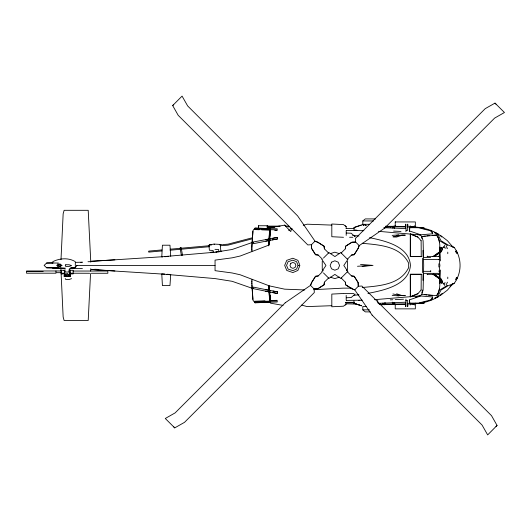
<?xml version="1.0" encoding="UTF-8"?>
<svg xmlns="http://www.w3.org/2000/svg" width="531" height="531" viewBox="0 0 531 531"><rect width="100%" height="100%" fill="white"/><g stroke="black" fill="none" stroke-linecap="round" stroke-linejoin="round"><path stroke-width="0.8" d="M258.557 227.241L258.557 226.783M258.557 226.206L258.557 225.748L267.312 225.748L267.312 226.876L274.255 227.095M267.312 225.748L268.447 226.12L280.056 226.113M393 227.646L393.006 226.744L385.406 226.936M405.77 227.248L405.77 224.148L405.777 226.246M455.605 279.605L456.414 277.6L456.74 277.388L457.277 278.091L456.142 279.877L457.277 277.66L457.277 278.091M268.693 245.846L268.706 244.074M421.123 290.125L421.249 274.182L410.251 274.182L410.277 296.915L417.804 293.829L421.116 290.032M251.847 249.915L251.86 248.601M407.682 227.248L407.728 225.244M443.777 284.331L443.797 283.242L445.263 282.817M422.935 280.348L423.088 273.896M405.936 231.682L406.036 228.609L383.82 227.68M409.335 231.549L409.481 227.666L418.547 227.739L430.449 230.786L432.101 232.551L432.48 233.733M60.999 259.672L63.149 213.827L64.118 210.309L88.206 210.309L90.781 262.128M90.542 273.584L88.206 320.492L64.118 320.492L63.149 316.974L61.078 272.768M90.662 271.129L90.781 268.673M442.31 293.291L437.776 297.187L436.694 295.714C442.688 286.879 437.962 275.343 439.92 265.4C437.962 255.451 442.688 243.921 436.694 235.08L437.776 233.613L441.812 236.999M438.865 267.027L438.865 263.774M439.714 283.74L440.358 272.284M269.775 241.054L270.007 237.941M270.12 236.381L270.471 229.83M252.942 231.363L251.873 245.183L251.847 251.077L252.139 250.778M268.706 243.012L268.912 240.57M269.044 238.937L269.662 231.602M148.766 251.608L148.72 252.112L161.895 250.937M441.334 247.758L440.312 251.561L433.269 256.533M442.038 283.036L442.19 281.45M267.053 226.06L267.02 226.425L279.797 226.425M255.026 301.834L254.96 302.478L277.202 302L277.268 301.475M324.421 282.134L324.129 284.762L317.81 288.745L314.086 288.944L310.529 285.386L311.584 282.592L315.52 276.326L318.175 276.001L322.357 271.819M345.309 248.866L345.601 246.238L351.92 242.255L355.644 242.056L359.202 245.614L358.146 248.408L354.217 254.674L351.555 254.999L347.314 259.234M253.008 288.745L253.406 287.118L269.927 290.45M265.493 291.187L277.209 293.517L277.6 291.891L272.994 291.028M439.436 288.652L438.579 292.462L436.568 295.714M374.455 299.683L420.3 295.873L421.813 294.234L423.107 290.032L423.685 265.4L423.107 240.762L421.813 236.56L420.3 234.928L378.49 231.337M421.826 292.833L422.703 290.032M432.48 297.068L432.101 298.243L430.449 300.015L418.547 303.062L409.481 303.128L409.361 299.949M407.702 305.617L407.682 303.553M310.529 285.386L311.624 282.552L315.606 276.233L318.235 275.941M359.202 245.614L358.106 248.442L354.124 254.767L351.495 255.059M445.994 248.196L443.797 247.559L444.679 245.368M299.663 266.124L297.878 270.458L292.86 272.556L286.767 270.458L284.682 265.4L286.767 260.336L292.86 258.239L297.878 260.336L299.663 264.677M298.083 265.4L296.55 269.091L292.86 270.624L288.094 269.091L286.561 265.4L288.094 261.703L292.86 260.177L296.55 261.703L298.083 265.4L299.962 265.4M52.184 263.144L52.854 261.644C59.777 258.166 68.519 257.542 75.309 261.644M446.086 284.928L447.467 282.173M441.142 251.322L441.845 250.008M220.883 251.687L220.272 244.871L219.582 244.386L214.086 244.087L209.287 244.884L208.962 245.475L209.393 250.26L213.104 250.466L213.263 252.092M61.437 265.4L60.461 266.688L59.133 266.688L58.41 265.4L59.133 264.106L60.461 264.106L61.437 265.4L62.16 265.4M450.042 286.242L454.27 283.242C461.997 272.781 461.997 258.013 454.27 247.552L451.675 246.039M407.416 303.818C417.837 304.396 428.384 302.431 437.491 297.174L440.929 290.112L447.978 285.824L454.27 283.242M46.635 267.783L58.41 267.783L56.97 265.4L58.41 263.018L46.635 263.018L44.126 265.4L46.635 267.783L65.605 268.208M277.6 291.891L265.805 289.687M321.826 271.587L325.961 265.493L321.826 259.387M347.931 259.387L343.796 265.48L347.931 271.587M346.438 270.803L347.4 269.482L347.4 261.312M180.314 249.55L181.204 248.74L181.011 247.771L180.215 247.904L180.255 248.601L180.892 249.723L180.314 249.55L181.423 255.517M76.988 265.4L75.309 267.644L70.736 268.255M453.235 283.335L447.394 290.132L440.358 295.535M430.508 300.592L432.161 298.794L432.732 296.995L420.751 295.993L409.567 299.816L409.713 303.765L409.713 302.212M328.609 253.055L324.368 248.813L324.036 246.145L317.77 242.216L314.983 241.16L311.425 244.718L307.814 244.937L178.197 115.32L172.675 105.556L182.067 96.104L187.649 105.928L297.632 215.911L315.042 241.227L317.817 242.262L324.136 246.251L324.428 248.873M351.489 275.934L354.117 276.226L358.106 282.552L358.246 286.216L361.916 286.063L491.533 415.68L497.056 425.444L487.664 434.896L482.082 425.072L372.098 315.089M60.833 265.646L60.129 266.376L59.14 266.131L58.861 265.155L59.565 264.418L60.554 264.664L61.025 265.692L60.693 264.524L59.512 264.232L58.669 265.108L59.001 266.277L60.182 266.569L61.025 265.692M323.479 258.053L328.543 252.988M285.266 302.743L175.111 412.899L165.28 418.488L174.726 427.886L184.503 422.351L314.299 292.554L314.14 288.884M341.128 253.048L345.362 248.813L345.688 246.152L351.96 242.216L355.644 242.056M328.603 277.952L324.368 282.187L324.043 284.848L317.77 288.784L314.086 288.944M384.464 228.257L494.62 118.101L504.45 112.512L495.005 103.114L485.228 108.649L355.431 238.446L355.591 242.116M341.187 278.012L347.374 271.819M341.121 277.945L345.362 282.187L345.694 284.855L351.96 288.784L354.748 289.84L358.306 286.282L358.146 282.592L354.217 276.326L351.555 276.001L347.314 271.759M172.675 105.556L173.723 104.574M496.007 426.426L497.056 425.444M345.216 305.026L346.192 304.137L343.497 306.201L331.815 306.772L331.815 294.081L343.497 293.504M355.173 294.068L351.15 297.566L346.331 297.772M369.443 224.308L362.806 224.308L363.655 225.323L362.806 224.308L362.806 220.942L365.295 218.918L375.596 218.918M359.148 245.674L384.524 228.204M285.207 302.796L310.582 285.326M340.975 252.437L334.888 256.573L328.782 252.437M328.782 278.536L334.869 274.408L340.975 278.536M440.697 249.225L441.128 248.296L442.057 248.296M433.754 256.533L440.796 251.979M440.425 289.581L447.474 285.3M70.517 268.513L69.037 269.363L71.592 268.255M69.037 271.168L70.517 270.312M69.037 274.773L70.026 274.208M457.277 252.71L457.277 253.141L456.142 250.924L457.277 252.71L456.74 253.413L455.943 252.457M66.269 274.912L64.377 275.695L64.377 270.478L64.915 270.392L63.986 270.412L64.377 270.478M417.857 293.663L410.483 296.69L410.463 274.408L421.236 274.408L420.784 274.427M252.822 242.282L232.147 249.49L215.055 252.212L162.446 256.732L91.425 261.338M356.945 230.202L353.971 229.896L353.971 227.547L361.525 224.905M71.592 278.642L69.037 279.498L65.778 279.498L65.227 278.543M415.395 297.241L420.691 295.488M353.971 227.547L361.525 225.091M330.163 253.692L334.829 252.179L339.488 253.692M339.488 277.102L334.829 278.616L330.163 277.102M435.161 297.845L437.491 297.174M303.247 225.277L307.144 224.201L331.822 225.098M434.869 297.991L437.776 297.187M285.618 226.618L287.935 226L289.01 226.856M252.417 237.762L227.998 244.16L222.755 244.585M252.417 238.764L227.998 245.163L220.358 245.734M288.545 230.262L289.893 229.916M80.891 262.566L82.411 262.188L75.375 262.367M438.639 259.712L439.608 259.48L423.546 259.48M392.94 236.839L400.772 235.147M253.008 242.056L267.312 239.295M265.493 239.614L277.288 237.423L277.6 238.91L272.23 239.919M265.805 241.114L277.6 238.91M268.845 239.01L270.379 238.718M272.682 238.286L277.288 237.423M270.691 240.204L253.406 243.683L253.088 242.196M286.322 226L284.643 225.131L270.432 227.64L269.29 244.937L240.178 256.028L232.147 257.827L215.055 260.124L215.055 270.671L232.147 272.974L240.178 274.773L269.29 285.857L284.643 289.169L304.728 289.939M68.107 276.465L70.384 275.496L67.57 276.259L63.986 275.496L66.269 276.465M69.846 270.325L70.384 270.412L70.384 276.352L63.986 276.352L64.915 276.379M70.384 276.352L69.455 276.379M358.963 294.805L353.374 295.369M367.93 293.397C383.813 290.278 408.83 285.313 410.443 265.4C408.996 246.052 385.008 240.888 369.563 237.656M393.644 226.412L395.25 226.179M421.813 236.56L436.694 235.08M422.968 236.355L425.331 236.036M426.904 235.824L429.267 235.512M362.919 225.091L364.883 224.852L366.264 225.436M392.343 226.412L395.588 226.06M362.222 287.517C378.975 285.884 400.261 284.935 408.658 267.611L408.658 263.19C400.261 245.866 378.975 244.91 362.222 243.278M358.432 300.446L359.918 300.294M396.617 235.379L398.748 235.173M148.72 251.11L161.895 249.935M170.132 249.205L209.652 245.687M219.535 244.811L222.004 244.585M170.132 250.207L209.652 246.689M164.729 256.732L168.513 256.407M385.599 304.363L392.827 304.303M392.177 235.379L399.04 234.894M221.699 251.229L216.88 251.535L216.987 252.464M357.496 266.277L371.468 265.4M91.179 261.259L114.915 259.838M392.827 226.498L385.599 226.432M313.688 289.687L343.165 288.141L351.801 288.141M432.499 235.286L436.568 235.08L438.175 237.689M390.305 299.862L392.774 299.743M395.237 299.623L403.467 299.232M251.873 285.16L252.948 300.194L255.099 302.843L269.662 302.172M378.059 303.36L406.036 302.192L405.936 299.119M264.969 300.818L254.389 301.243L254.316 301.635L277.116 300.904L277.182 300.32L269.854 300.619M362.222 300.168L346.305 300.4M88.007 261.73L91.312 261.624M405.883 303.858L394.221 304.044L394.221 303.108M46.635 263.018L53.233 262.865M331.822 305.703L307.144 306.599L301.688 305.093M380.727 304.588L404.761 304.363M379.227 304.455L383.11 304.442L383.11 303.54M257.044 228.569L258.624 228.569M268.082 228.556L269.662 228.549M385.599 304.144L394.267 304.13M380.448 304.535L384.384 304.529M362.806 220.942L373.585 220.942M395.23 226.817L395.23 221.938L415.342 221.938L415.342 227.666M395.23 221.938L395.595 221.938M267.02 227.434L274.208 227.434M419.497 227.646L424.07 227.646L424.07 228.98M406.407 230.328L407.682 230.328L407.702 224.148L407.728 226.246M393.657 237.018L396.617 237.018L401.582 235.399L405.345 235.147L401.582 234.894M349.597 237.264L352.836 237.264M441.128 248.913L440.232 248.913L440.232 248.296L441.161 248.296M427.462 256.081L427.077 256.466L438.878 256.466M438.878 256.081L438.493 256.466M162.459 256.931L161.776 256.931L162.42 245.209L169.966 245.209L170.71 256.274M423.499 257.449L430.648 257.449M360.503 264.425L373.008 265.4L362.056 266.376M56.97 265.4L58.41 265.4M76.371 265.4L215.055 265.4M71.499 267.644L75.309 267.644L75.309 262.467M58.244 267.943L52.642 268.022L64.49 268.255M70.092 270.279L73.159 270.279L73.132 273.266M26.55 270.969L61.257 270.969L61.257 273.2M73.132 271.042L107.839 271.042L107.839 273.266L91.252 273.266M423.546 271.321L430.661 271.321M43.137 271.414L26.55 271.414L26.55 273.2L55.961 273.2M61.257 272.675L55.961 272.675L55.961 270.969M61.171 273.213L65.008 273.213L65.008 272.595M89.666 273.266L69.322 273.213L69.322 272.595M423.499 273.352L439.502 273.352M61.171 273.903L65.008 273.903L65.008 274.52M73.159 273.903L69.322 273.903L69.322 274.52M438.878 274.335L427.077 274.335L427.462 274.713M438.878 274.713L438.493 274.335M66.906 274.885L67.47 274.885M441.128 281.881L440.232 281.881L440.232 282.505L441.161 282.505L440.697 281.576M343.929 293.537L354.011 293.623M405.77 300.473L407.682 300.473L407.702 306.652L407.728 303.161M345.947 302.318L354.223 302.312M345.754 302.458L354.542 302.451M345.628 302.783L354.622 302.776M421.66 303.155L424.07 303.155L424.07 301.814M419.497 303.155L424.07 303.155M345.628 303.778L356.434 304.13M358.292 304.542L358.976 304.542L358.976 305.013M366.602 306.487L362.806 306.487L362.806 309.858L365.295 311.883L370.426 311.883M362.806 309.858L369.443 309.858M385.599 226.657L394.267 226.664M345.947 228.483L354.223 228.489M290.537 228.675L292.043 228.675M346.305 230.401L363.854 230.7M264.139 302.239L269.662 302.252M385.698 226.259L404.761 226.438M70.557 268.321L82.411 268.613M405.883 226.943L394.221 226.757L394.221 227.693M407.416 226.976C417.837 226.405 428.384 228.37 437.491 233.627L440.929 240.689L447.978 244.97L454.27 247.552M94.624 269.277L97.93 269.383M259.274 229.75L254.389 229.558L254.316 229.166L277.116 229.896L277.182 230.481L274.739 230.381M261.717 229.85L270.671 230.215M346.331 233.029L351.15 233.235L355.173 236.733L354.535 236.361M420.784 256.367L421.236 256.393L410.463 256.393L410.483 234.111L417.857 237.131M268.852 228.589L255.099 227.958L252.948 230.607L251.873 247.486M393.59 231.098L400.998 231.45M343.497 237.297L331.815 236.72L331.815 224.022L343.497 224.6L346.192 226.657L346.192 228.124M436.694 295.714L421.813 294.234M432.499 295.515L428.484 295.183M209.287 244.884L211.511 245.003M214.936 249.338L218.646 249.543L218.885 252.252M213.98 252.212L211.564 252.079L211.657 252.583L210.787 252.729L210.688 252.225M352.591 235.379L358.963 235.99M382.911 304.701L380.694 304.648L380.694 303.825M91.179 269.542L162.446 274.069L215.055 278.583L232.147 281.311L252.822 288.512M91.425 269.463L114.915 270.956M392.177 295.422L399.04 295.906M164.729 274.069L161.776 273.87L162.42 285.585L169.966 285.585L170.71 274.527L166.999 274.261M397.327 295.488L405.345 295.654L401.582 295.402L396.617 293.782M392.343 304.382L395.588 304.734M318.242 255.066L315.613 254.774L311.624 248.448L311.485 244.784L311.584 248.408L315.514 254.674L318.175 254.999L322.357 259.181M424.541 294.659L426.904 294.977M400.772 295.654L392.94 293.962M411.18 304.017L414.372 304.542L414.372 305.013M283.063 305.391L270.432 303.155L270.432 302.199M267.312 291.506L253.088 288.605M268.845 291.791L270.379 292.077M272.682 292.515L277.288 293.377M70.636 267.816L73.032 268.374M438.639 271.089L439.608 271.321M435.593 233.009L437.776 233.613M268.474 301.953L270.471 302.517L270.471 301.674M434.385 232.731L437.491 233.627M353.971 300.904L353.971 303.254L361.525 305.71M417.665 234.31L419.935 235.06M353.971 303.254L361.525 305.889M354.748 289.84L351.914 288.738L345.595 284.749L345.303 282.127M68.107 274.912L69.992 275.695M364.883 224.852L365.972 225.436M290.45 228.363L291.824 229.153L291.565 228.503L290.776 231.609L284.643 225.131M440.425 241.213L447.474 245.501M287.935 226.345L289.043 227.056M433.754 274.268L440.796 278.821M455.937 251.409L455.605 251.196L455.611 251.628M433.269 274.268L440.312 279.24L441.334 283.036M180.865 249.198L180.215 247.904M440.358 235.266L447.394 240.662L453.235 247.466M392.276 302.159L392.827 302.663L392.827 304.462M345.216 225.775L346.192 226.664M341.181 252.995L347.374 259.181M323.485 272.941L328.55 278.005M252.139 280.023L251.847 279.724L251.86 282.2M495.005 103.114L495.987 104.162M173.743 426.838L174.726 427.886M430.508 230.202L432.161 232.001L432.732 233.799L420.751 234.808L409.567 230.985L409.713 227.036L409.713 229.365M421.116 240.762L417.804 236.972L410.277 233.886L410.251 256.612L421.249 256.612L421.123 240.676M214.086 244.087L214.504 244.552M362.826 224.308L363.649 225.323M65.227 271.268L65.778 272.018L69.037 272.018L69.037 270.312M323.213 270.803L322.251 269.482L322.251 261.312M354.688 289.773L372.165 315.155M441.142 279.479L441.845 280.793M446.086 245.866L447.467 248.627M443.797 283.242L444.679 285.432M421.388 236.56L422.045 238.665M438.579 238.339L439.436 242.143M181.443 249.371L182.551 255.331M277.268 229.326L277.202 228.801L254.96 228.323L255.026 228.961M216.004 251.681L216.117 252.61M442.038 247.758L442.19 249.351M268.706 287.789L269.662 299.199M252.942 299.438L251.873 283.315M270.179 295.196L270.471 300.971M439.714 247.054L440.358 258.517M181.011 247.771L181.051 248.475M60.846 267.856L60.999 271.129M422.935 250.446L423.088 256.904M443.777 246.47L443.797 247.559M268.699 285.539L268.706 286.72M255.092 301.741L255.099 302.843M251.86 281.238L251.873 284.005M440.398 259.228L440.398 260.887M440.411 270.013L440.411 271.673M405.77 303.553L405.77 306.652L405.77 302.112M393 303.155L393.006 304.057M447.772 252.152L447.772 253.672M447.772 277.129L447.772 278.642M430.714 270.544L430.714 271.819M422.43 258.185L422.43 272.615M415.342 303.135L415.342 308.863L395.23 308.863L395.23 303.984M414.372 225.788L414.372 226.259L411.18 226.783L411.18 227.706M410.184 225.788L410.184 227.706M410.184 304.017L410.184 305.013M405.77 226.491L405.77 228.688M394.267 226.365L394.267 228.436M394.267 302.365L394.267 304.436M392.827 226.339L392.827 228.138M390.657 226.551L390.657 227.374M385.599 226.219L385.599 227.905M385.599 302.896L385.599 304.582M385.42 226.717L385.42 227.613M385.42 303.188L385.42 304.077M384.384 302.763L384.384 304.834M384.271 303.785L384.271 304.602M382.911 303.062L382.911 304.86M377.707 300.294L377.707 302.511M346.192 230.633L346.192 235.386M346.192 295.415L346.192 300.168M270.471 228.284L270.471 229.2M270.432 300.705L269.29 285.857M269.662 228.629L268.706 244.864M269.662 301.429L268.706 285.937M258.557 225.748L258.557 228.688M69.455 270.392L69.455 274.879L69.992 274.965L64.377 274.965L64.915 274.879L64.915 273.385M67.868 273.571L66.508 273.571M65.008 269.662L65.008 270.279L61.171 270.279L61.171 270.969M64.53 270.325L64.53 275.41M64.53 275.841L64.53 276.439M440.969 247.758L440.026 251.561L432.991 256.533L434.039 256.533L441.075 251.979L442.555 249.351L442.403 247.758L440.969 247.758M442.555 281.45L442.403 283.036L440.969 283.036L440.026 279.24L432.991 274.268L434.039 274.268L441.075 278.821L442.555 281.45M290.835 263.31L289.972 265.4L290.835 267.485L292.92 268.354L295.01 267.485L295.873 265.4L295.01 263.31L292.92 262.447L290.835 263.31M331.536 262.168L330.163 265.5L331.536 268.825L334.869 270.206L338.194 268.825L339.575 265.5L338.194 262.168L334.869 260.794L331.536 262.168M65.778 264.743L65.227 265.699L65.778 266.449L69.037 266.449L71.592 265.593L69.037 264.743L65.778 264.743"/></g></svg>
